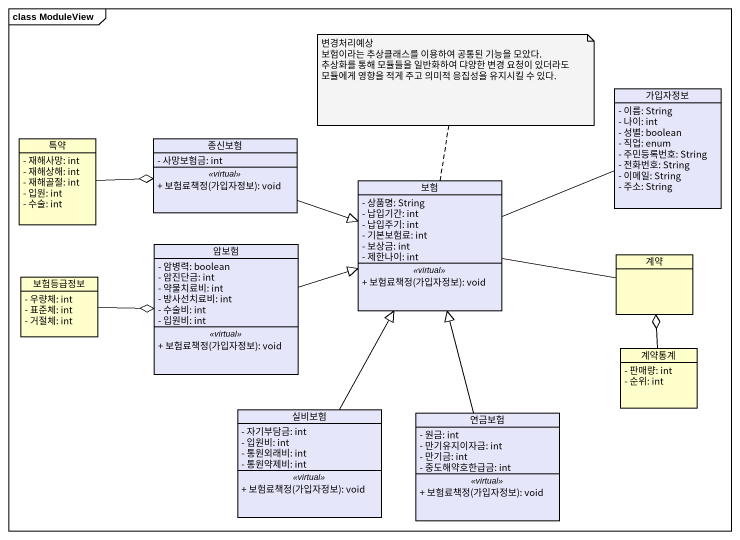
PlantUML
@startuml
mainframe class ModuleView
hide circle
hide empty members
skinparam classAttributeIconSize 0
class 가입자정보 #E6E6FA {
  - 이름: String
  - 나이: int
  - 성별: boolean
  - 직업: enum
  - 주민등록번호: String
  - 전화번호: String
  - 이메일: String
  - 주소: String
}
class 특약 {
  - 재해사망: int
  - 재해상해: int
  - 재해골절: int
  - 입원: int
  - 수술: int
}
class 종신보험 #E6E6FA {
  - 사망보험금: int
  .. <<virtual>> ..
  + 보험료책정(가입자정보): void
}
class 보험 #E6E6FA {
  - 상품명: String
  - 납입기간: int
  - 납입주기: int
  - 기본보험료: int
  - 보상금: int
  - 제한나이: int
  .. <<virtual>> ..
  + 보험료책정(가입자정보): void
}
class 암보험 #E6E6FA {
  - 암병력: boolean
  - 암진단금: int
  - 약물치료비: int
  - 방사선치료비: int
  - 수술비: int
  - 입원비: int
  .. <<virtual>> ..
  + 보험료책정(가입자정보): void
}
class 계약
class 보험등급정보 {
  - 우량체: int
  - 표준체: int
  - 거절체: int
}
class 계약통계 {
  - 판매량: int
  - 순위: int
}
class 실비보험 #E6E6FA {
  - 자기부담금: int
  - 입원비: int
  - 통원외래비: int
  - 통원약제비: int
  .. <<virtual>> ..
  + 보험료책정(가입자정보): void
}
class 연금보험 #E6E6FA {
  - 원금: int
  - 만기유지이자금: int
  - 만기금: int
  - 중도해약호한급금: int
  .. <<virtual>> ..
  + 보험료책정(가입자정보): void
}
특약 -right-o 종신보험
종신보험 -right-|> 보험
보험 -right- 가입자정보
보험 -right- 계약
암보험 -right-|> 보험
보험등급정보 -right-o 암보험
계약통계 -up-o 계약
실비보험 -up-|> 보험
연금보험 -up-|> 보험
note top of 보험
  변경처리예상
  보험이라는 추상클래스를 이용하여 공통된 기능을 모았다.
  추상화를 통해 모듈들을 일반화하여 댜양한 변경 요청이 있더라도 모듈에게 영향을 적게 주고 의미적 응집성을 유지시킬 수 있다.
end note
@enduml
